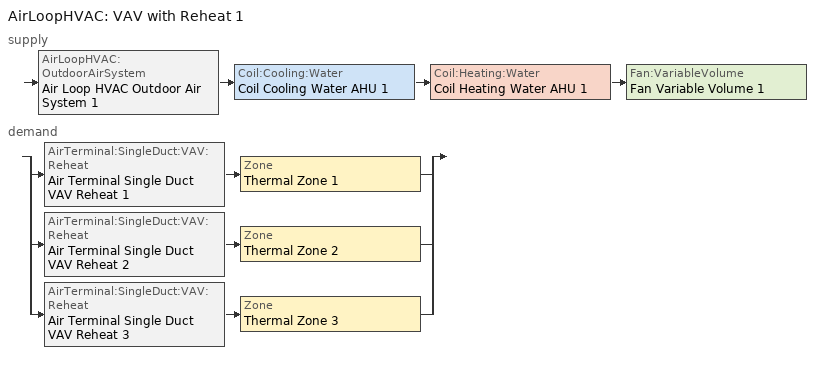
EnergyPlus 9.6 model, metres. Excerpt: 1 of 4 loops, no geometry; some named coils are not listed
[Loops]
AirLoopHVAC 'VAV with Reheat 1'
 supply: AirLoopHVAC:OutdoorAirSystem 'Air Loop HVAC Outdoor Air System 1' > Coil:Cooling:Water 'Coil Cooling Water AHU 1' > Coil:Heating:Water 'Coil Heating Water AHU 1' > Fan:VariableVolume 'Fan Variable Volume 1'
 demand: split
  | AirTerminal:SingleDuct:VAV:Reheat 'Air Terminal Single Duct VAV Reheat 1' > Zone 'Thermal Zone 1'
  | AirTerminal:SingleDuct:VAV:Reheat 'Air Terminal Single Duct VAV Reheat 2' > Zone 'Thermal Zone 2'
  | AirTerminal:SingleDuct:VAV:Reheat 'Air Terminal Single Duct VAV Reheat 3' > Zone 'Thermal Zone 3'
[ZoneControl:Thermostat] Temperature Difference Between Cutout And Setpoint deltaC=0
Name | Zone or ZoneList | Control Type Schedule | Control 1
Thermal Zone 1 Thermostat | Thermal Zone 1 | Thermal Zone 1 Thermostat Schedule | Thermostat Setpoint Dual Setpoint 1
Thermal Zone 2 Thermostat | Thermal Zone 2 | Thermal Zone 2 Thermostat Schedule | Thermostat Setpoint Dual Setpoint 2
Thermal Zone 3 Thermostat | Thermal Zone 3 | Thermal Zone 3 Thermostat Schedule | Thermostat Setpoint Dual Setpoint 3
[ThermostatSetpoint:DualSetpoint]
Name | Heating Setpoint Temperature Schedule | Cooling Setpoint Temperature Schedule
Thermostat Setpoint Dual Setpoint 1 | HtgSetp 1 | ClgSetp 1
Thermostat Setpoint Dual Setpoint 2 | HtgSetp 2 | ClgSetp 2
Thermostat Setpoint Dual Setpoint 3 | HtgSetp 3 | ClgSetp 3
[Coil:Cooling:Water]
Coil Cooling Water AHU 1: Availability Schedule=Always On Discrete; Design Water Flow Rate m3/s=Autosize; Design Air Flow Rate m3/s=Autosize; Design Inlet Water Temperature C=Autosize; Design Inlet Air Temperature C=Autosize; Design Outlet Air Temperature C=Autosize; Design Inlet Air Humidity Ratio kgWater/kgDryAir=Autosize; Design Outlet Air Humidity Ratio kgWater/kgDryAir=Autosize; Type of Analysis=SimpleAnalysis; Heat Exchanger Configuration=CrossFlow
[Coil:Heating:Water]
Coil Heating Water AHU 1: Availability Schedule=Always On Discrete; U-Factor Times Area Value W/K=Autosize; Maximum Water Flow Rate m3/s=Autosize; Performance Input Method=UFactorTimesAreaAndDesignWaterFlowRate; Rated Capacity W=Autosize; Rated Inlet Water Temperature C=82.2; Rated Inlet Air Temperature C=16.6; Rated Outlet Water Temperature C=71.1; Rated Outlet Air Temperature C=32.2; Rated Ratio for Air and Water Convection=0.5
[Zone equipment]
Thermal Zone 1: Air Terminal Single Duct VAV Reheat 1
Thermal Zone 2: Air Terminal Single Duct VAV Reheat 2
Thermal Zone 3: Air Terminal Single Duct VAV Reheat 3
[Sizing:Zone] Zone Cooling Design Supply Air Temperature Input Method=SupplyAirTemperature; Zone Cooling Design Supply Air Temperature C=11.1; Zone Cooling Design Supply Air Temperature Difference deltaC=11.11; Zone Heating Design Supply Air Temperature Input Method=SupplyAirTemperature; Zone Heating Design Supply Air Temperature C=46.7; Zone Heating Design Supply Air Temperature Difference deltaC=11.11; Zone Cooling Design Supply Air Humidity Ratio kgWater/kgDryAir=0.0085; Zone Heating Design Supply Air Humidity Ratio kgWater/kgDryAir=0.008; Cooling Design Air Flow Method=DesignDay; Cooling Design Air Flow Rate m3/s=0; Cooling Minimum Air Flow per Zone Floor Area m3/s-m2=0.000762; Cooling Minimum Air Flow m3/s=0; Cooling Minimum Air Flow Fraction=0; Heating Design Air Flow Method=DesignDay; Heating Design Air Flow Rate m3/s=0; Heating Maximum Air Flow per Zone Floor Area m3/s-m2=0.002032; Heating Maximum Air Flow m3/s=0.141576; Heating Maximum Air Flow Fraction=0.3; Account for Dedicated Outdoor Air System=No
Name | Design Specification Outdoor Air Object
Thermal Zone 1 | Ventilation 1
Thermal Zone 2 | Ventilation 2
Thermal Zone 3 | Ventilation 3
[DesignSpecification:OutdoorAir] Outdoor Air Method=Sum; Outdoor Air Flow per Person m3/s-person=0; Outdoor Air Flow per Zone Floor Area m3/s-m2=0; Outdoor Air Flow per Zone m3/s=0; Outdoor Air Flow Air Changes per Hour 1/hr=0.9
Ventilation 1; Ventilation 2; Ventilation 3
[AirTerminal:SingleDuct:VAV:Reheat] Availability Schedule=Always On Discrete; Maximum Air Flow Rate m3/s=Autosize; Zone Minimum Air Flow Input Method=Constant; Constant Minimum Air Flow Fraction=0.3; Fixed Minimum Air Flow Rate m3/s=0; Maximum Hot Water or Steam Flow Rate m3/s=Autosize; Minimum Hot Water or Steam Flow Rate m3/s=0; Convergence Tolerance=0.001; Damper Heating Action=Normal; Maximum Flow per Zone Floor Area During Reheat m3/s-m2=Autocalculate; Maximum Flow Fraction During Reheat=Autocalculate; Maximum Reheat Air Temperature C=35
Name | Reheat Coil
Air Terminal Single Duct VAV Reheat 1 | Coil Heating Water Reheat 1
Air Terminal Single Duct VAV Reheat 2 | Coil Heating Water Reheat 2
Air Terminal Single Duct VAV Reheat 3 | Coil Heating Water Reheat 3
[Controller:MechanicalVentilation]
Controller Mechanical Ventilation 1: Availability Schedule=Always On Discrete; Demand Controlled Ventilation=No; System Outdoor Air Method=ZoneSum; Zone or ZoneList Name 1=Thermal Zone 1; Design Specification Outdoor Air Object Name 1=Ventilation 1; Zone or ZoneList Name 2=Thermal Zone 2; Design Specification Outdoor Air Object Name 2=Ventilation 2; Zone or ZoneList Name 3=Thermal Zone 3; Design Specification Outdoor Air Object Name 3=Ventilation 3
[AirLoopHVAC]
VAV with Reheat 1: Design Supply Air Flow Rate m3/s=AutoSize; Design Return Air Flow Fraction of Supply Air Flow=1
[Sizing:System]
VAV with Reheat 1: Type of Load to Size On=Sensible; Design Outdoor Air Flow Rate m3/s=Autosize; Central Heating Maximum System Air Flow Ratio=0.3; Preheat Design Temperature C=7; Preheat Design Humidity Ratio kgWater/kgDryAir=0.008; Precool Design Temperature C=12.8; Precool Design Humidity Ratio kgWater/kgDryAir=0.008; Central Cooling Design Supply Air Temperature C=11.1; Central Heating Design Supply Air Temperature C=11.1; Type of Zone Sum to Use=NonCoincident; 100% Outdoor Air in Cooling=Yes; 100% Outdoor Air in Heating=Yes; Central Cooling Design Supply Air Humidity Ratio kgWater/kgDryAir=0.0085; Central Heating Design Supply Air Humidity Ratio kgWater/kgDryAir=0.008; Cooling Supply Air Flow Rate Method=DesignDay; Cooling Supply Air Flow Rate m3/s=0; Cooling Supply Air Flow Rate Per Floor Area m3/s-m2=0.00996765; Cooling Fraction of Autosized Cooling Supply Air Flow Rate=1; Cooling Supply Air Flow Rate Per Unit Cooling Capacity m3/s-W=3.94755e-05; Heating Supply Air Flow Rate Method=DesignDay; Heating Supply Air Flow Rate m3/s=0; Heating Supply Air Flow Rate Per Floor Area m3/s-m2=0.00996765; Heating Fraction of Autosized Heating Supply Air Flow Rate=1; Heating Fraction of Autosized Cooling Supply Air Flow Rate=1; Heating Supply Air Flow Rate Per Unit Heating Capacity m3/s-W=3.15882e-05; System Outdoor Air Method=ZoneSum; Zone Maximum Outdoor Air Fraction dimensionless=1; Cooling Design Capacity Method=CoolingDesignCapacity; Cooling Design Capacity W=Autosize; Cooling Design Capacity Per Floor Area W/m2=234.7; Fraction of Autosized Cooling Design Capacity=1; Heating Design Capacity Method=HeatingDesignCapacity; Heating Design Capacity W=Autosize; Heating Design Capacity Per Floor Area W/m2=157; Fraction of Autosized Heating Design Capacity=1; Central Cooling Capacity Control Method=OnOff; Occupant Diversity=Autosize
[Controller:WaterCoil] Control Variable=Temperature; Actuator Variable=Flow; Controller Convergence Tolerance deltaC=Autosize; Maximum Actuated Flow m3/s=Autosize; Minimum Actuated Flow m3/s=0
Name | Action
Controller Water Coil Cooling 1 | Reverse
Controller Water Coil Heating 1 | Normal
[Controller:OutdoorAir]
Controller Outdoor Air 1: Minimum Outdoor Air Flow Rate m3/s=0; Maximum Outdoor Air Flow Rate m3/s=Autosize; Economizer Control Type=DifferentialDryBulb; Economizer Control Action Type=ModulateFlow; Economizer Maximum Limit Dry-Bulb Temperature C=28; Economizer Maximum Limit Enthalpy J/kg=64000; Economizer Minimum Limit Dry-Bulb Temperature C=-100; Lockout Type=NoLockout; Minimum Limit Type=FixedMinimum; Mechanical Ventilation Controller=Controller Mechanical Ventilation 1; High Humidity Control=No; Control High Indoor Humidity Based on Outdoor Humidity Ratio=Yes; Heat Recovery Bypass Control Type=BypassWhenWithinEconomizerLimits
[SetpointManager:MixedAir] Control Variable=Temperature
Name | Setpoint Node or NodeList
Node Air Deck Mixed 1 OS Default SPM | Node Air Deck Mixed 1
Node Air Deck Cooling 1 OS Default SPM | Node Air Deck Cooling 1
Node Air Deck Heating 1 OS Default SPM | Node Air Deck Heating 1
[Fan:VariableVolume]
Fan Variable Volume 1: Availability Schedule=Always On Discrete; Fan Total Efficiency=0.71; Pressure Rise Pa=792; Maximum Flow Rate m3/s=119.26; Fan Power Minimum Flow Rate Input Method=FixedFlowRate; Fan Power Minimum Flow Fraction=0; Fan Power Minimum Air Flow Rate m3/s=0; Motor Efficiency=0.93; Motor In Airstream Fraction=1; Fan Power Coefficient 1=0.0407599; Fan Power Coefficient 2=0.088045; Fan Power Coefficient 3=-0.0729261; Fan Power Coefficient 4=0.94374; Fan Power Coefficient 5=0
[SetpointManager:Scheduled]
Setpoint Manager Scheduled Air Duck 1: Control Variable=Temperature; Schedule=Deck_Temperature 1; Setpoint Node or NodeList=Node Air Deck Supply 1
[Schedule:Day:Interval]
HtgSetp Summer Design Day 1; HtgSetp Summer Design Day 2; HtgSetp Summer Design Day 3: No, 24:00, 15.6
HtgSetp Winter Design Day 1; HtgSetp Winter Design Day 2; HtgSetp Winter Design Day 3: No, 24:00, 21
ClgSetp Summer Design Day 1; ClgSetp Summer Design Day 2; ClgSetp Summer Design Day 3: No, 06:00, 26.7, 22:00, 24, 24:00, 26.7
ClgSetp Winter Design Day 1; ClgSetp Winter Design Day 2; ClgSetp Winter Design Day 3: No, 24:00, 26.7
ClgSetp Default Schedule 1; ClgSetp Default Schedule 2: Temperature 37, No, 01:00, 26, 02:00, 26, 03:00, 26, 04:00, 26, 05:00, 26, 06:00, 26, 07:00, 24, 08:00, 24, 09:00, 24, 10:00, 24, 11:00, 24, 12:00, 24, 13:00, 24, 14:00, 24, 15:00, 24, 16:00, 24, 17:00, 24, 18:00, 24, 19:00, 26, 20:00, 26, 21:00, 26, 22:00, 26, 23:00, 26, 24:00, 26
HtgSetp Default Schedule 1; HtgSetp Default Schedule 2: Temperature 36, No, 01:00, 18, 02:00, 18, 03:00, 18, 04:00, 18, 05:00, 18, 06:00, 18, 07:00, 20, 08:00, 20, 09:00, 20, 10:00, 20, 11:00, 20, 12:00, 20, 13:00, 20, 14:00, 20, 15:00, 20, 16:00, 20, 17:00, 20, 18:00, 20, 19:00, 18, 20:00, 18, 21:00, 18, 22:00, 18, 23:00, 18, 24:00, 18
ClgSetp Default Schedule 3: Temperature 37, No, 01:00, 27, 02:00, 27, 03:00, 27, 04:00, 27, 05:00, 27, 06:00, 27, 07:00, 27, 08:00, 27, 09:00, 25, 10:00, 25, 11:00, 25, 12:00, 25, 13:00, 25, 14:00, 25, 15:00, 25, 16:00, 25, 17:00, 25, 18:00, 25, 19:00, 25, 20:00, 25, 21:00, 27, 22:00, 27, 23:00, 27, 24:00, 27
HtgSetp Default Schedule 3: Temperature 36, No, 01:00, 18, 02:00, 18, 03:00, 18, 04:00, 18, 05:00, 18, 06:00, 18, 07:00, 18, 08:00, 18, 09:00, 21, 10:00, 21, 11:00, 21, 12:00, 21, 13:00, 21, 14:00, 21, 15:00, 21, 16:00, 21, 17:00, 21, 18:00, 21, 19:00, 21, 20:00, 21, 21:00, 18, 22:00, 18, 23:00, 18, 24:00, 18
Deck_Temperature_Default 1; Deck_Temperature_Summer_Design_Day 1; Deck_Temperature_Winter_Design_Day 1: No, 24:00, 11.1
[Schedule:Week:Daily]
HtgSetp 1 Week Rule - Jan1-Dec31: HtgSetp Default Schedule 1, HtgSetp Default Schedule 1, HtgSetp Default Schedule 1, HtgSetp Default Schedule 1, HtgSetp Default Schedule 1, HtgSetp Default Schedule 1, HtgSetp Default Schedule 1, HtgSetp Default Schedule 1, HtgSetp Summer Design Day 1, HtgSetp Winter Design Day 1, HtgSetp Default Schedule 1, HtgSetp Default Schedule 1
ClgSetp 1 Week Rule - Jan1-Dec31: ClgSetp Default Schedule 1, ClgSetp Default Schedule 1, ClgSetp Default Schedule 1, ClgSetp Default Schedule 1, ClgSetp Default Schedule 1, ClgSetp Default Schedule 1, ClgSetp Default Schedule 1, ClgSetp Default Schedule 1, ClgSetp Summer Design Day 1, ClgSetp Winter Design Day 1, ClgSetp Default Schedule 1, ClgSetp Default Schedule 1
HtgSetp 2 Week Rule - Jan1-Dec31: HtgSetp Default Schedule 2, HtgSetp Default Schedule 2, HtgSetp Default Schedule 2, HtgSetp Default Schedule 2, HtgSetp Default Schedule 2, HtgSetp Default Schedule 2, HtgSetp Default Schedule 2, HtgSetp Default Schedule 2, HtgSetp Summer Design Day 2, HtgSetp Winter Design Day 2, HtgSetp Default Schedule 2, HtgSetp Default Schedule 2
ClgSetp 2 Week Rule - Jan1-Dec31: ClgSetp Default Schedule 2, ClgSetp Default Schedule 2, ClgSetp Default Schedule 2, ClgSetp Default Schedule 2, ClgSetp Default Schedule 2, ClgSetp Default Schedule 2, ClgSetp Default Schedule 2, ClgSetp Default Schedule 2, ClgSetp Summer Design Day 2, ClgSetp Winter Design Day 2, ClgSetp Default Schedule 2, ClgSetp Default Schedule 2
HtgSetp 3 Week Rule - Jan1-Dec31: HtgSetp Default Schedule 3, HtgSetp Default Schedule 3, HtgSetp Default Schedule 3, HtgSetp Default Schedule 3, HtgSetp Default Schedule 3, HtgSetp Default Schedule 3, HtgSetp Default Schedule 3, HtgSetp Default Schedule 3, HtgSetp Summer Design Day 3, HtgSetp Winter Design Day 3, HtgSetp Default Schedule 3, HtgSetp Default Schedule 3
ClgSetp 3 Week Rule - Jan1-Dec31: ClgSetp Default Schedule 3, ClgSetp Default Schedule 3, ClgSetp Default Schedule 3, ClgSetp Default Schedule 3, ClgSetp Default Schedule 3, ClgSetp Default Schedule 3, ClgSetp Default Schedule 3, ClgSetp Default Schedule 3, ClgSetp Summer Design Day 3, ClgSetp Winter Design Day 3, ClgSetp Default Schedule 3, ClgSetp Default Schedule 3
Deck_Temperature 1 Week Rule - Jan1-Dec31: Deck_Temperature_Default 1, Deck_Temperature_Default 1, Deck_Temperature_Default 1, Deck_Temperature_Default 1, Deck_Temperature_Default 1, Deck_Temperature_Default 1, Deck_Temperature_Default 1, Deck_Temperature_Default 1, Deck_Temperature_Summer_Design_Day 1, Deck_Temperature_Winter_Design_Day 1, Deck_Temperature_Default 1, Deck_Temperature_Default 1
[Schedule:Year]
HtgSetp 1: HtgSetp 1 Week Rule - Jan1-Dec31, 1, 1, 12, 31
ClgSetp 1: ClgSetp 1 Week Rule - Jan1-Dec31, 1, 1, 12, 31
HtgSetp 2: HtgSetp 2 Week Rule - Jan1-Dec31, 1, 1, 12, 31
ClgSetp 2: ClgSetp 2 Week Rule - Jan1-Dec31, 1, 1, 12, 31
HtgSetp 3: HtgSetp 3 Week Rule - Jan1-Dec31, 1, 1, 12, 31
ClgSetp 3: ClgSetp 3 Week Rule - Jan1-Dec31, 1, 1, 12, 31
Deck_Temperature 1: Deck_Temperature 1 Week Rule - Jan1-Dec31, 1, 1, 12, 31
[Schedule:Compact]
Thermal Zone 1 Thermostat Schedule; Thermal Zone 2 Thermostat Schedule; Thermal Zone 3 Thermostat Schedule: Through: 12/31, For: AllDays, Until: 24:00, 4
[Schedule:Constant]
Always On Discrete: Hourly Value=1
